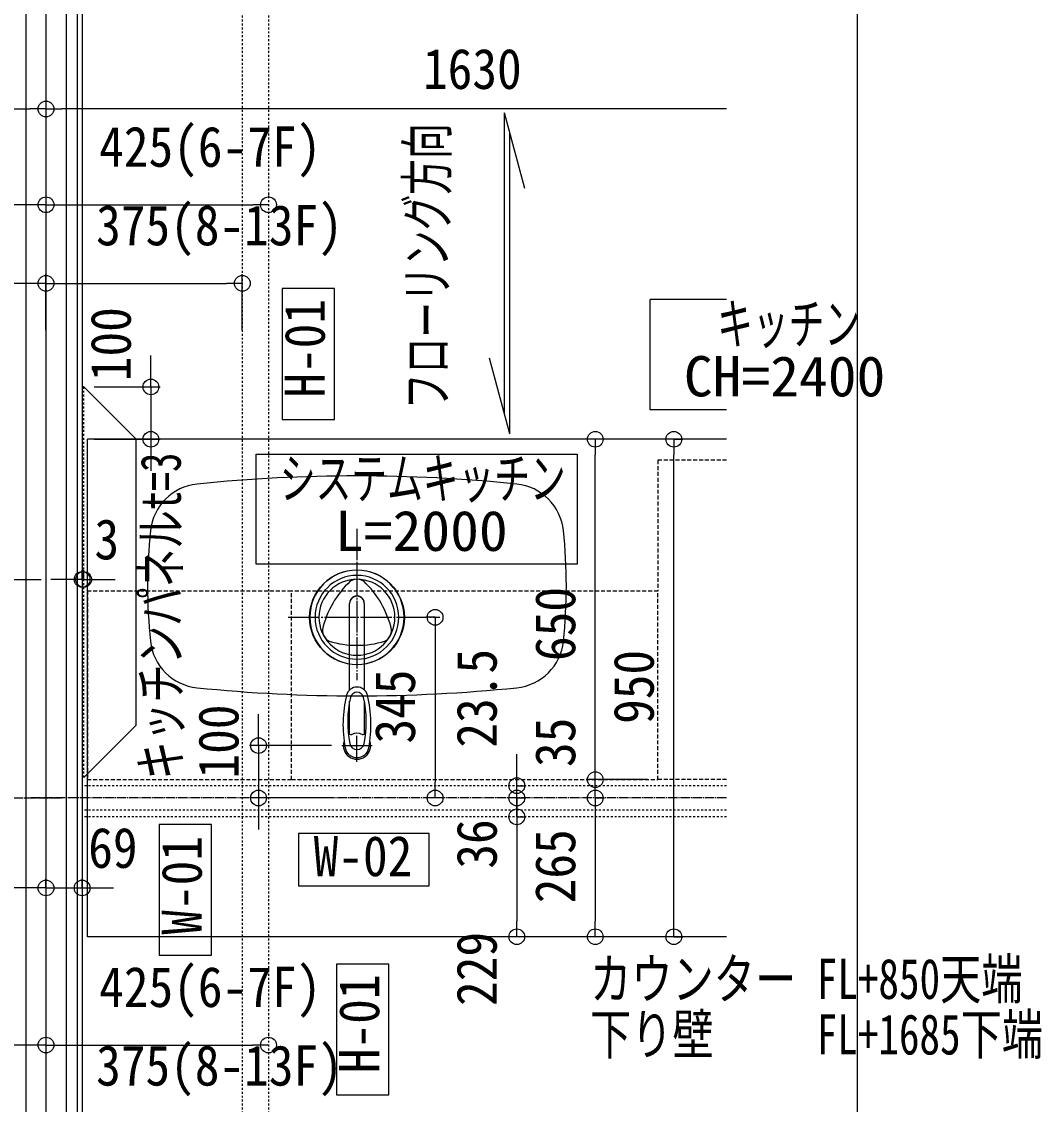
# Model space of a CAD drawing. Units: millimetres at full size, sheet at 1:30. Extents: x -17796 to 21385, y -23279 to 7734.
# Drawn here: x 19438 to 21385, y -2479 to -412 of the extents above; entities that cross this region are included whole.
import ezdxf
from ezdxf.enums import TextEntityAlignment as Align

# ---------------------------------------------------------------- set-up
doc = ezdxf.new("R2010")
doc.units = ezdxf.units.MM
doc.header["$LTSCALE"] = 30
for name, pattern in [('USER11', [0.25, 0.125, -0.125]), ('USER15', [30, 15, -5, 5, -5]), ('USER4', [0.78, 0.6, -0.06, 0.06, -0.06]), ('USER5', [0.375, 0.25, -0.125]), ('USER9', [2.3, 2, -0.1, 0.1, -0.1])]:
    doc.linetypes.add(name, pattern=pattern)
for name, color, linetype, lineweight in [('0-1_(W)電灯', 253, 'Continuous', 18), ('0-A_RC壁', 21, 'Continuous', 18), ('0-C_0_4P', 4, 'Continuous', 18), ('0-D_破線', 30, 'Continuous', 18), ('1-8_CH表記', 2, 'Continuous', 18), ('1-F_衛生陶器・住設', 2, 'USER9', 18)]:
    doc.layers.add(name, color=color, linetype=linetype, lineweight=lineweight)
doc.styles.add('ＭＳ ゴシック', font='')
doc.styles.get('ＭＳ ゴシック').set_extended_font_data('MS Gothic')

msp = doc.modelspace()

# ---------------------------------------------------------------- linework, layer by layer
at = {"layer": '0-1_(W)電灯', "color": 3, "linetype": 'USER11'}
for p, q in [((19859.07, 214.96), (19859.07, -4289.04)), ((19909.07, 214.96), (19909.07, -4289.04))]:
    msp.add_line(p, q, dxfattribs=at)
at = {"layer": '0-1_(W)電灯', "color": 6}
for p, q in [((19484.07, -414.04), (19484.07, -595.81)), ((19484.07, -414.04), (19484.07, -595.81)), ((17884.07, -578.31), (19454.07, -578.31)), ((20784.07, -578.31), (19514.07, -578.31)), ((20784.07, -942.12), (20638.31, -942.12))]:
    msp.add_line(p, q, dxfattribs=at)
at = {"layer": '0-1_(W)電灯', "color": 7}
for p, q in [((19484.07, -578.31), (19454.07, -578.31)), ((19484.07, -578.31), (19514.07, -578.31)), ((19484.07, -761.26), (19454.07, -761.26)), ((19484.07, -761.26), (19514.07, -761.26)), ((19909.07, -761.26), (19879.07, -761.26)), ((19484.07, -911.26), (19454.07, -911.26)), ((19484.07, -911.26), (19514.07, -911.26)), ((19859.07, -911.26), (19829.07, -911.26)), ((19684.38, -1109.04), (19684.38, -1079.04)), ((19684.38, -1209.04), (19684.38, -1239.04)), ((20533.32, -1209.04), (20533.32, -1239.04)), ((20683.32, -1209.04), (20683.32, -1239.04)), ((19415.07, -1476.69), (19445.07, -1476.69)), ((19553.07, -1476.69), (19523.07, -1476.69)), ((19556.07, -1476.69), (19586.07, -1476.69)), ((20227.32, -1549.04), (20227.32, -1579.04)), ((19890.08, -1794.04), (19890.08, -1764.04)), ((20533.32, -1859.04), (20533.32, -1829.04)), ((20533.32, -1859.04), (20533.32, -1829.04)), ((20383.32, -1870.54), (20383.32, -1840.54)), ((20227.32, -1894.04), (20227.32, -1864.04)), ((20383.32, -1894.04), (20383.32, -1864.04)), ((19890.08, -1894.04), (19890.08, -1924.04)), ((20383.32, -1894.04), (20383.32, -1924.04)), ((20533.32, -1894.04), (20533.32, -1924.04)), ((20533.32, -1894.04), (20533.32, -1924.04)), ((20383.32, -1930.04), (20383.32, -1960.04)), ((20383.32, -1930.04), (20383.32, -1960.04)), ((19484.07, -2065.85), (19454.07, -2065.85)), ((19484.07, -2065.85), (19514.07, -2065.85)), ((19553.07, -2065.85), (19583.07, -2065.85)), ((20383.32, -2159.04), (20383.32, -2129.04)), ((20533.32, -2159.04), (20533.32, -2129.04)), ((20683.32, -2159.04), (20683.32, -2129.04)), ((19484.07, -2365.85), (19454.07, -2365.85)), ((19484.07, -2365.85), (19514.07, -2365.85)), ((19909.07, -2365.85), (19879.07, -2365.85))]:
    msp.add_line(p, q, dxfattribs=at)
at = {"layer": '0-1_(W)電灯', "color": 94}
for p, q in [((20360.16, -1161.42), (20360.16, -585.41)), ((20398.99, -730.3), (20360.16, -585.41)), ((20370.16, -1198.74), (20370.16, -622.73)), ((20370.16, -1198.74), (20331.34, -1053.85)), ((19656.07, -1755.04), (19556.07, -1855.04))]:
    msp.add_line(p, q, dxfattribs=at)
at = {"layer": '0-1_(W)電灯', "color": 171}
for p, q in [((19484.07, -741.26), (19484.07, -743.76)), ((19484.07, -741.26), (19484.07, -743.76)), ((19909.07, -741.26), (19909.07, -743.76)), ((19454.07, -761.26), (19089.07, -761.26)), ((19514.07, -761.26), (19879.07, -761.26)), ((19484.07, -1000.75), (19484.07, -893.76)), ((19484.07, -1000.75), (19484.07, -893.76)), ((19859.07, -1000.75), (19859.07, -893.76)), ((19454.07, -911.26), (19139.07, -911.26)), ((19514.07, -911.26), (19829.07, -911.26)), ((20538.07, -1209.04), (20515.82, -1209.04)), ((20683.32, -1209.04), (20700.82, -1209.04)), ((20533.32, -1829.04), (20533.32, -1239.04)), ((20683.32, -2129.04), (20683.32, -1239.04)), ((19553.07, -1476.69), (19553.07, -1459.19)), ((19556.07, -1476.69), (19556.07, -1459.19)), ((19445.07, -1476.69), (19475.07, -1476.69)), ((19523.07, -1476.69), (19493.07, -1476.69)), ((19556.07, -1476.69), (19553.07, -1476.69)), ((19586.07, -1476.69), (19616.07, -1476.69)), ((20383.32, -1840.54), (20383.32, -1810.54)), ((20533.32, -1829.04), (20533.32, -1799.04)), ((20383.32, -1864.04), (20383.32, -1834.04)), ((20633.07, -1859.04), (20515.82, -1859.04)), ((20633.07, -1859.04), (20515.82, -1859.04)), ((20533.32, -1894.04), (20533.32, -1859.04)), ((20383.32, -1870.54), (20400.82, -1870.54)), ((20383.32, -1894.04), (20383.32, -1870.54)), ((20383.32, -1894.04), (20400.82, -1894.04)), ((20533.32, -1894.04), (20550.82, -1894.04)), ((20533.32, -1894.04), (20550.82, -1894.04)), ((20383.32, -1924.04), (20383.32, -1954.04)), ((20383.32, -1930.04), (20400.82, -1930.04)), ((20383.32, -1930.04), (20400.82, -1930.04)), ((20533.32, -1924.04), (20533.32, -2129.04)), ((20533.32, -1924.04), (20533.32, -1954.04)), ((20383.32, -1960.04), (20383.32, -1990.04)), ((20383.32, -1960.04), (20383.32, -2129.04)), ((19484.07, -2065.85), (19415.07, -2065.85)), ((19454.07, -2065.85), (19424.07, -2065.85)), ((19484.07, -2065.85), (19484.07, -2048.35)), ((19484.07, -2065.85), (19484.07, -2048.35)), ((19484.07, -2065.85), (19553.07, -2065.85)), ((19514.07, -2065.85), (19544.07, -2065.85)), ((19553.07, -2065.85), (19553.07, -2048.35)), ((19583.07, -2065.85), (19613.07, -2065.85)), ((20383.32, -2159.04), (20365.82, -2159.04)), ((20533.32, -2159.04), (20515.82, -2159.04)), ((20683.32, -2159.04), (20700.82, -2159.04)), ((19484.07, -2345.85), (19484.07, -2348.35)), ((19484.07, -2345.85), (19484.07, -2348.35)), ((19909.07, -2345.85), (19909.07, -2348.35)), ((19454.07, -2365.85), (19089.07, -2365.85)), ((19514.07, -2365.85), (19879.07, -2365.85))]:
    msp.add_line(p, q, dxfattribs=at)
at = {"layer": '0-1_(W)電灯', "color": 4}
for p, q in [((19684.38, -1079.04), (19684.38, -1049.04)), ((19576.07, -1109.04), (19701.88, -1109.04)), ((19684.38, -1109.04), (19684.38, -1209.04)), ((19576.07, -1209.04), (19701.88, -1209.04)), ((19684.38, -1239.04), (19684.38, -1269.04)), ((20227.32, -1549.04), (20209.82, -1549.04)), ((20227.32, -1579.04), (20227.32, -1864.04)), ((19890.08, -1764.04), (19890.08, -1734.04)), ((20029.11, -1794.04), (19872.58, -1794.04)), ((19890.08, -1794.04), (19890.08, -1894.04)), ((20029.11, -1894.04), (19872.58, -1894.04)), ((20227.32, -1894.04), (20209.82, -1894.04)), ((19890.08, -1924.04), (19890.08, -1954.04))]:
    msp.add_line(p, q, dxfattribs=at)
at = {"layer": '0-1_(W)電灯', "color": 211}
msp.add_line((19556.07, -1109.04), (19553.07, -1109.04), dxfattribs=at)
at = {"layer": '0-1_(W)電灯', "color": 211, "linetype": 'USER11'}
msp.add_line((19556.07, -1855.04), (19556.07, -1109.04), dxfattribs=at)
at = {"layer": '0-1_(W)電灯'}
for p, q in [((20784.07, -1209.04), (19563.07, -1209.04)), ((19563.07, -1859.04), (19563.07, -1209.04)), ((20064.11, -1687.66), (20064.11, -1522.52)), ((20092.11, -1522.52), (20092.11, -1687.66)), ((20064.11, -1772.63), (20064.11, -1708.88)), ((20092.11, -1708.88), (20092.11, -1772.63))]:
    msp.add_line(p, q, dxfattribs=at)
at = {"layer": '0-1_(W)電灯', "linetype": 'USER9'}
for p, q in [((20078.07, -1379.8), (20078.07, -1669.04)), ((19946.77, -1549.04), (20236.19, -1549.04))]:
    msp.add_line(p, q, dxfattribs=at)
at = {"layer": '0-1_(W)電灯', "linetype": 'USER15'}
for p, q in [((20078.11, -1825.08), (20078.11, -1775.48)), ((20049.11, -1794.04), (20107.11, -1794.04))]:
    msp.add_line(p, q, dxfattribs=at)
at = {"layer": '0-1_(W)電灯', "color": 2, "linetype": 'USER5'}
msp.add_line((20784.07, -1859.04), (20653.07, -1859.04), dxfattribs=at)
at = {"layer": '0-1_(W)電灯', "color": 30, "linetype": 'USER11'}
for p, q in [((20784.07, -1870.54), (19553.07, -1870.54)), ((20784.07, -1917.54), (19553.07, -1917.54))]:
    msp.add_line(p, q, dxfattribs=at)
at = {"layer": '0-1_(W)電灯', "color": 54, "linetype": 'USER4'}
for p, q in [((17106.14, -1894.04), (19514.15, -1894.04)), ((20784.07, -1894.04), (19453.99, -1894.04))]:
    msp.add_line(p, q, dxfattribs=at)
at = {"layer": '0-1_(W)電灯', "color": 4, "linetype": 'USER11'}
msp.add_line((20784.07, -1930.04), (19553.07, -1930.04), dxfattribs=at)
at = {"layer": '0-1_(W)電灯', "color": 2}
for points in [[(20034.96, -1171.22), (20034.96, -921.22), (19934.96, -921.22), (19934.96, -1171.22)], [(19799.98, -2194.48), (19799.98, -1944.48), (19699.98, -1944.48), (19699.98, -2194.48)], [(19966.28, -2061.69), (20216.28, -2061.69), (20216.28, -1961.69), (19966.28, -1961.69)], [(20138.92, -2461.12), (20138.92, -2211.12), (20038.92, -2211.12), (20038.92, -2461.12)]]:
    msp.add_lwpolyline(points, close=True, dxfattribs=at)
at = {"layer": '0-1_(W)電灯', "color": 6}
msp.add_lwpolyline([(20784.07, -1152.52), (20638.31, -1152.52), (20638.31, -942.12)], dxfattribs=at)
at = {"layer": '0-1_(W)電灯', "color": 94}
msp.add_lwpolyline([(19656.07, -1755.04), (19656.07, -1209.04), (19556.07, -1109.04)], dxfattribs=at)
at = {"layer": '0-1_(W)電灯', "color": 6}
msp.add_lwpolyline([(19885.49, -1237.22), (20498.82, -1237.22), (20498.82, -1447.62), (19885.49, -1447.62)], close=True, dxfattribs=at)
at = {"layer": '0-1_(W)電灯', "color": 2, "linetype": 'USER5'}
for points in [[(20784.07, -1249.04), (20653.07, -1249.04), (20653.07, -1499.04)], [(19953.07, -1859.04), (20653.07, -1859.04), (20653.07, -1499.04), (19953.07, -1499.04)]]:
    msp.add_lwpolyline(points, dxfattribs=at)
msp.add_lwpolyline([(19563.07, -1859.04), (19953.07, -1859.04), (19953.07, -1499.04), (19563.07, -1499.04)], close=True, dxfattribs=at)
at = {"layer": '0-1_(W)電灯'}
msp.add_lwpolyline([(20784.07, -2159.04), (19563.07, -2159.04), (19563.07, -1859.04)], dxfattribs=at)
at = {"layer": '0-1_(W)電灯', "color": 171}
msp.add_lwpolyline([(20383.32, -1930.04), (20383.32, -1894.04), (20400.82, -1894.04)], dxfattribs=at)
at = {"layer": '0-1_(W)電灯', "color": 7}
for centre in [(19484.07, -578.31), (19484.07, -578.31), (19484.07, -761.26), (19484.07, -761.26), (19909.07, -761.26), (19484.07, -911.26), (19484.07, -911.26), (19859.07, -911.26), (19684.38, -1109.04), (19684.38, -1209.04), (20533.32, -1209.04), (20683.32, -1209.04), (19553.07, -1476.69), (19556.07, -1476.69), (20227.32, -1549.04), (19890.08, -1794.04), (20383.32, -1870.54), (20533.32, -1859.04), (20533.32, -1859.04), (19890.08, -1894.04), (20227.32, -1894.04), (20383.32, -1894.04), (20383.32, -1894.04), (20533.32, -1894.04), (20533.32, -1894.04), (20383.32, -1930.04), (20383.32, -1930.04), (19484.07, -2065.85), (19484.07, -2065.85), (19553.07, -2065.85), (20383.32, -2159.04), (20533.32, -2159.04), (20683.32, -2159.04), (19484.07, -2365.85), (19484.07, -2365.85), (19909.07, -2365.85)]:
    msp.add_circle(centre, 15, dxfattribs=at)
at = {"layer": '0-1_(W)電灯'}
msp.add_circle((20078.07, -1549.04), 90.5, dxfattribs=at)
for centre, radius, start, end in [((20078.07, -4279.04), 3000, 84.16201, 95.83799), ((19783.09, -1394.09), 100, 95.83799, 173.94344), ((20373.05, -1394.09), 100, 6.05656, 84.16201), ((20678.07, -1489.04), 1000, 173.94344, 186.05656), ((19478.07, -1489.04), 1000, 353.94344, 6.05656), ((20078.07, -1549.04), 90, 0, 180), ((20078.07, -1549.04), 80, 0, 180), ((20078.07, -1549.04), 72.6, 0, 180), ((20192.06, -1614.86), 185.02, 133.25933, 166.74064), ((20078.07, -1500.64), 24.2, 58.04452, 121.95548), ((19964.08, -1614.85), 185.02, 13.25925, 46.74078), ((20078.11, -1522.28), 14, 358.74866, 181.25134), ((20078.07, -1549.04), 90, 180, 0), ((20078.07, -1549.04), 80, 180, 0), ((20078.07, -1549.04), 72.6, 180, 0), ((20036.15, -1573.24), 24.2, 178.04461, 241.95557), ((20119.98, -1573.24), 24.2, 298.04464, 1.95518), ((19783.09, -1584), 100, 186.05656, 264.16201), ((20078.07, -1417.42), 185.02, 253.25923, 286.74077), ((20373.05, -1584), 100, 275.83799, 353.94344), ((20078.07, 1300.96), 3000, 264.16201, 275.83799), ((20078.11, -1702.69), 20.55, 13.62145, 166.37855), ((20078.11, -1705.14), 12.99, 12.21615, 167.78385), ((20291.39, -1754.38), 240, 166.37855, 190.48233), ((20280.43, -1748.94), 220, 167.78385, 190.84315), ((19875.79, -1748.94), 220, 349.15685, 12.21615), ((19864.83, -1754.38), 240, 349.51767, 13.62145), ((20066.29, -1768.13), 5, 185.12106, 294.69361), ((20078.11, -1793.84), 23.29, 65.30639, 114.69361), ((20089.93, -1768.13), 5, 245.30639, 354.87894), ((20078.11, -1794.04), 26, 161.48578, 18.51422), ((20078.11, -1793.84), 23.1, 190.48233, 349.51767), ((20078.11, -1787.69), 14, 190.84315, 349.15685)]:
    msp.add_arc(centre, radius, start, end, dxfattribs=at)
msp.add_ellipse((20078.11, -1522.52), major_axis=(-14, 0), ratio=0.994522, start_param=3.1415927, end_param=6.2831853, dxfattribs=at)
at = {"layer": '0-A_RC壁'}
msp.add_line((19484.07, 2430.96), (19484.07, -4319.04), dxfattribs=at)
at = {"layer": '0-C_0_4P'}
for p, q in [((19543.57, 2430.96), (19543.57, -4319.04)), ((19553.07, 2430.96), (19553.07, -4319.04))]:
    msp.add_line(p, q, dxfattribs=at)
at = {"layer": '0-D_破線'}
for p, q in [((19445.57, 2430.96), (19445.57, -4319.04)), ((19522.57, 2430.96), (19522.57, -4319.04))]:
    msp.add_line(p, q, dxfattribs=at)
at = {"layer": '1-8_CH表記'}
msp.add_line((21034.07, -5189.04), (21034.07, 4750.96), dxfattribs=at)
at = {"layer": '1-F_衛生陶器・住設'}
msp.add_line((19484.07, 5031.57), (19484.07, -8088.63), dxfattribs=at)

# ---------------------------------------------------------------- texts
at = {"layer": '0-1_(W)電灯', "color": 9, "style": 'ＭＳ ゴシック', "width": 0.9}
for s, p in [('1630', (20204.21, -563.12)), ('425(6-7F)', (19585.65, -711.77)), ('375(8-13F)', (19579.82, -861.77)), ('3', (19576.66, -1461.49)), ('69', (19564.75, -2050.66)), ('425(6-7F)', (19585.65, -2316.37)), ('375(8-13F)', (19579.82, -2466.37))]:
    msp.add_text(s, height=76.97, dxfattribs=at).set_placement(p, align=Align.BOTTOM_LEFT)
at = {"layer": '0-1_(W)電灯', "color": 94, "style": 'ＭＳ ゴシック'}
for s, width, p in [('フローリング方向', 0.65, (20273.44, -1151.54)), ('キッチンパネルt=3', 0.7, (19764.65, -1859.04))]:
    msp.add_text(s, height=76.97, rotation=90, dxfattribs=dict(at, width=width)).set_placement(p, align=Align.BOTTOM_LEFT)
at = {"layer": '0-1_(W)電灯', "color": 2, "style": 'ＭＳ ゴシック', "width": 0.9}
for s, p in [('H-01', (20039.77, -1129.65)), ('W-01', (19804.79, -2155.19)), ('H-01', (20143.73, -2419.55))]:
    msp.add_text(s, height=76.97, rotation=90, dxfattribs=at).set_placement(p, align=Align.BOTTOM_LEFT)
at = {"layer": '0-1_(W)電灯', "color": 6, "style": 'ＭＳ ゴシック'}
for s, width, p in [('キッチン', 0.65, (20766.2, -1050.26)), ('CH=2400', 1.05, (20702.47, -1150.26)), ('システムキッチン', 0.65, (19930.82, -1345.35)), ('L=2000', 1.05, (20036.16, -1445.35))]:
    msp.add_text(s, height=76.97, dxfattribs=dict(at, width=width)).set_placement(p, align=Align.BOTTOM_LEFT)
at = {"layer": '0-1_(W)電灯', "color": 9, "style": 'ＭＳ ゴシック', "width": 0.9}
for s, p in [('100', (19669.18, -1098.13)), ('650', (20518.13, -1632.53)), ('23.5', (20368.13, -1797.86)), ('950', (20668.13, -1752.62)), ('345', (20212.13, -1790.12)), ('100', (19874.88, -1856.91)), ('35', (20518.13, -1834.91)), ('36', (20368.13, -2029.07)), ('265', (20518.13, -2095.12)), ('229', (20368.13, -2291.17))]:
    msp.add_text(s, height=76.97, rotation=90, dxfattribs=at).set_placement(p, align=Align.BOTTOM_LEFT)
at = {"layer": '0-1_(W)電灯', "color": 2, "style": 'ＭＳ ゴシック', "width": 0.9}
msp.add_text('W-02', height=76.97, dxfattribs=at).set_placement((19995.28, -2066.49), align=Align.BOTTOM_LEFT)
at = {"layer": '0-1_(W)電灯', "color": 94, "style": 'ＭＳ ゴシック', "width": 0.75}
for s, p in [('カウンター FL+850天端', (20523.38, -2300.88)), ('下り壁\u3000\u3000 FL+1685下端', (20523.22, -2406.95))]:
    msp.add_text(s, height=76.97, dxfattribs=at).set_placement(p, align=Align.BOTTOM_LEFT)

doc.saveas('drawing.dxf')
